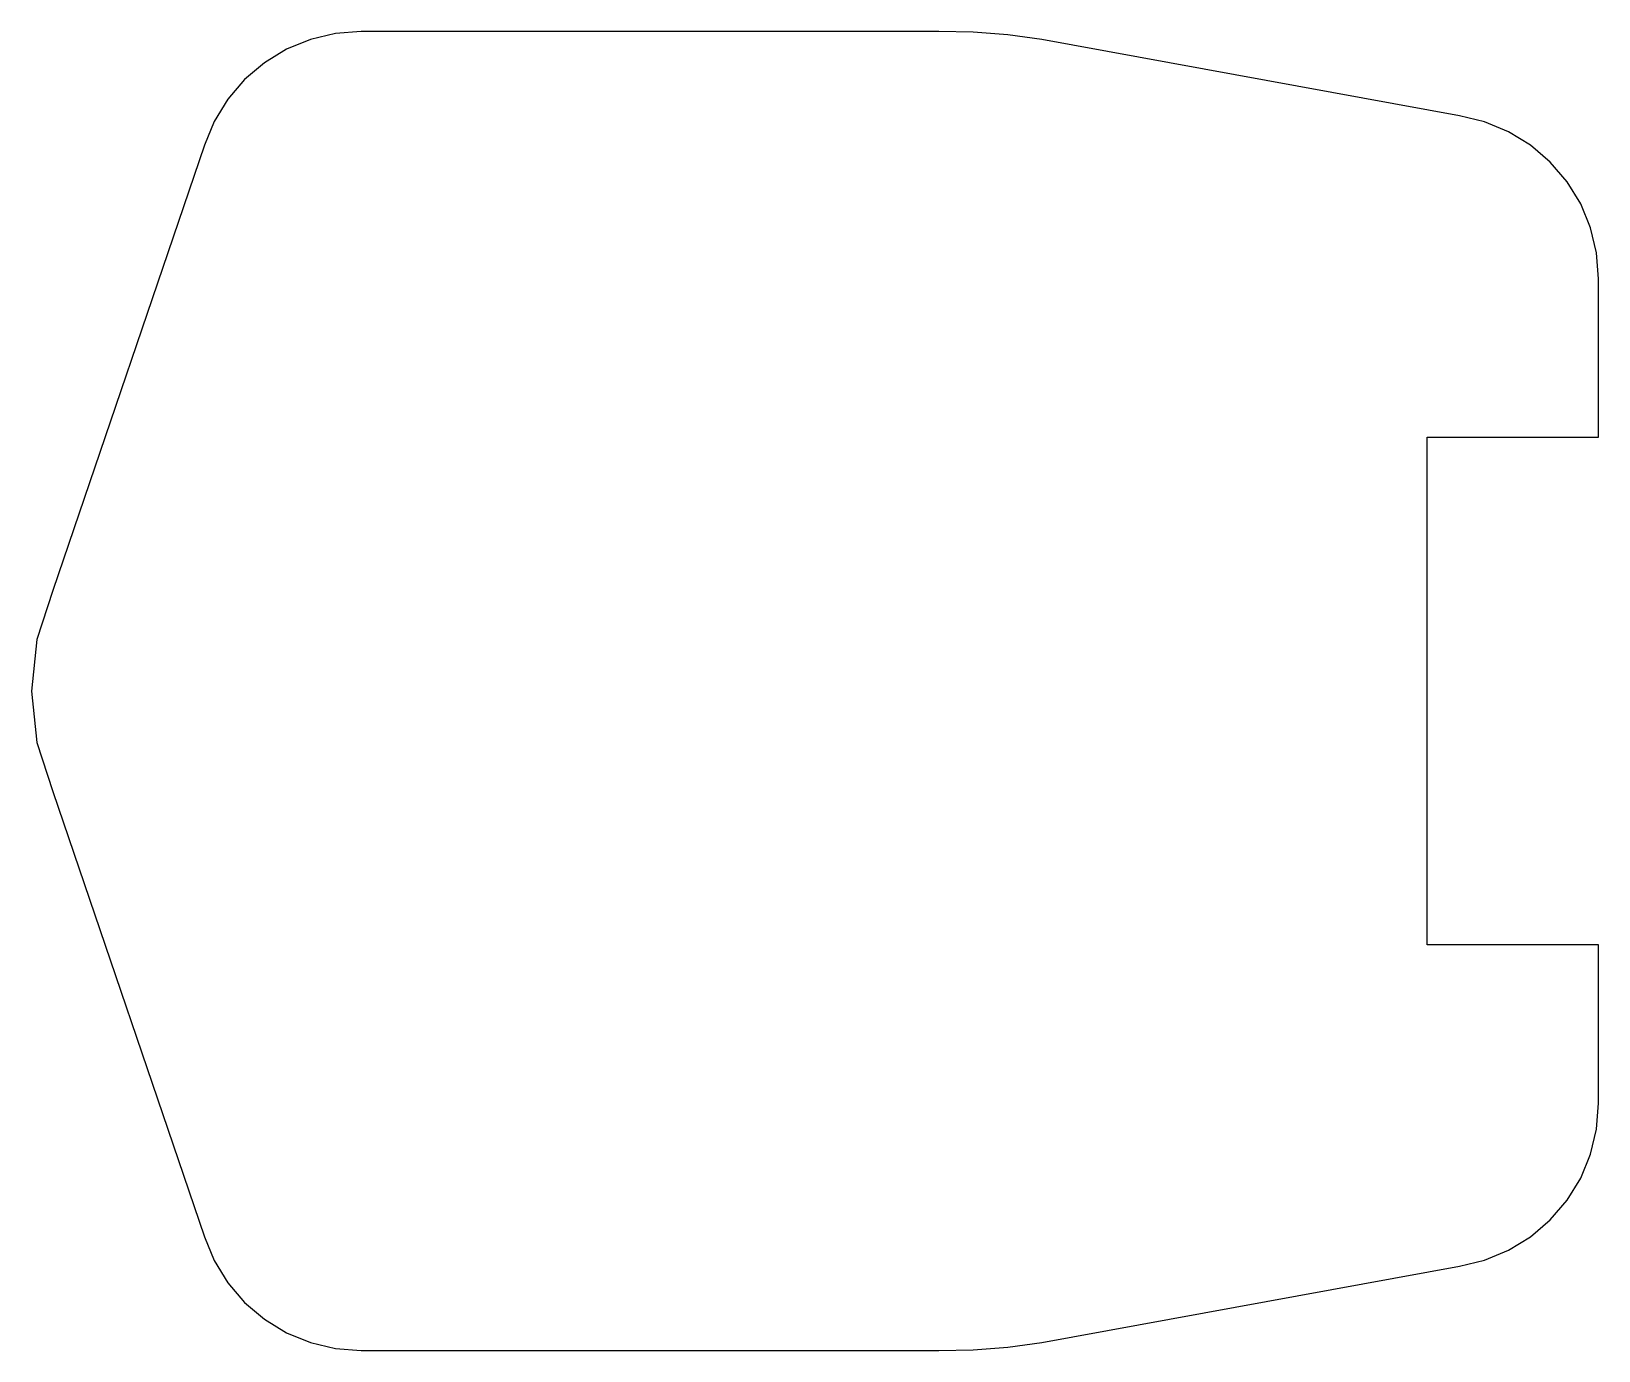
# Model space of a CAD drawing. Extents: x -34.9 to 25.4, y -25.4 to 25.4.
import ezdxf

# ---------------------------------------------------------------- set-up
doc = ezdxf.new("R2010")
doc.units = 0
for name, color, linetype in [('Line055', 7, 'CONTINUOUS'), ('Line056', 7, 'CONTINUOUS'), ('Line057', 7, 'CONTINUOUS'), ('Line058', 7, 'CONTINUOUS'), ('Line059', 7, 'CONTINUOUS'), ('Line060', 7, 'CONTINUOUS'), ('Line061', 7, 'CONTINUOUS'), ('Line062', 7, 'CONTINUOUS'), ('Line063', 7, 'CONTINUOUS'), ('Line064', 7, 'CONTINUOUS'), ('Line065', 7, 'CONTINUOUS'), ('Line066', 7, 'CONTINUOUS'), ('Line067', 7, 'CONTINUOUS'), ('Line068', 7, 'CONTINUOUS'), ('Line069', 7, 'CONTINUOUS'), ('Line070', 7, 'CONTINUOUS'), ('Line071', 7, 'CONTINUOUS'), ('Line072', 7, 'CONTINUOUS'), ('Line073', 7, 'CONTINUOUS'), ('Line074', 7, 'CONTINUOUS'), ('Line075', 7, 'CONTINUOUS'), ('Line076', 7, 'CONTINUOUS'), ('Line077', 7, 'CONTINUOUS'), ('Line078', 7, 'CONTINUOUS'), ('Line079', 7, 'CONTINUOUS'), ('Line080', 7, 'CONTINUOUS'), ('Line081', 7, 'CONTINUOUS'), ('Line082', 7, 'CONTINUOUS'), ('Line083', 7, 'CONTINUOUS'), ('Line084', 7, 'CONTINUOUS'), ('Line085', 7, 'CONTINUOUS'), ('Line086', 7, 'CONTINUOUS'), ('Line087', 7, 'CONTINUOUS'), ('Line088', 7, 'CONTINUOUS'), ('Line089', 7, 'CONTINUOUS'), ('Line090', 7, 'CONTINUOUS'), ('Line091', 7, 'CONTINUOUS'), ('Line092', 7, 'CONTINUOUS'), ('Line093', 7, 'CONTINUOUS'), ('Line094', 7, 'CONTINUOUS'), ('Line095', 7, 'CONTINUOUS'), ('Line096', 7, 'CONTINUOUS'), ('Line097', 7, 'CONTINUOUS'), ('Line098', 7, 'CONTINUOUS'), ('Line099', 7, 'CONTINUOUS'), ('Line100', 7, 'CONTINUOUS'), ('Line101', 7, 'CONTINUOUS'), ('Line102', 7, 'CONTINUOUS'), ('Line103', 7, 'CONTINUOUS'), ('Line104', 7, 'CONTINUOUS'), ('Line105', 7, 'CONTINUOUS'), ('Line106', 7, 'CONTINUOUS'), ('Line107', 7, 'CONTINUOUS'), ('Line108', 7, 'CONTINUOUS'), ('Line109', 7, 'CONTINUOUS')]:
    doc.layers.add(name, color=color, linetype=linetype)

msp = doc.modelspace()

# ---------------------------------------------------------------- linework, layer by layer
at = {"layer": 'Line055'}
msp.add_line((1.32899, -25.3651), (2.65488, -25.2605), dxfattribs=at)
at = {"layer": 'Line056'}
msp.add_line((2.65488, -25.2605), (3.9734, -25.0872), dxfattribs=at)
at = {"layer": 'Line057'}
msp.add_line((3.9734, -25.0872), (20.0434, -22.1467), dxfattribs=at)
at = {"layer": 'Line058'}
msp.add_line((20.0434, -22.1467), (21.0119, -21.9142), dxfattribs=at)
at = {"layer": 'Line059'}
msp.add_line((21.0119, -21.9142), (21.9328, -21.5328), dxfattribs=at)
at = {"layer": 'Line060'}
msp.add_line((21.9328, -21.5328), (22.7823, -21.0119), dxfattribs=at)
at = {"layer": 'Line061'}
msp.add_line((22.7823, -21.0119), (23.54, -20.365), dxfattribs=at)
at = {"layer": 'Line062'}
msp.add_line((23.54, -20.365), (24.1869, -19.6073), dxfattribs=at)
at = {"layer": 'Line063'}
msp.add_line((24.1869, -19.6073), (24.7078, -18.7578), dxfattribs=at)
at = {"layer": 'Line064'}
msp.add_line((24.7078, -18.7578), (25.0892, -17.8369), dxfattribs=at)
at = {"layer": 'Line065'}
msp.add_line((25.0892, -17.8369), (25.3217, -16.8684), dxfattribs=at)
at = {"layer": 'Line066'}
msp.add_line((25.3217, -16.8684), (25.4, -15.875), dxfattribs=at)
at = {"layer": 'Line067'}
msp.add_line((25.4, -15.875), (25.4, -9.77886), dxfattribs=at)
at = {"layer": 'Line068'}
msp.add_line((25.4, -9.77886), (18.7958, -9.77886), dxfattribs=at)
at = {"layer": 'Line069'}
msp.add_line((18.7958, -9.77886), (18.7958, 9.77886), dxfattribs=at)
at = {"layer": 'Line070'}
msp.add_line((18.7958, 9.77886), (25.4, 9.77886), dxfattribs=at)
at = {"layer": 'Line071'}
msp.add_line((25.4, 9.77886), (25.4, 15.875), dxfattribs=at)
at = {"layer": 'Line072'}
msp.add_line((25.4, 15.875), (25.3217, 16.8684), dxfattribs=at)
at = {"layer": 'Line073'}
msp.add_line((25.3217, 16.8684), (25.0892, 17.8369), dxfattribs=at)
at = {"layer": 'Line074'}
msp.add_line((25.0892, 17.8369), (24.7078, 18.7578), dxfattribs=at)
at = {"layer": 'Line075'}
msp.add_line((24.7078, 18.7578), (24.1869, 19.6073), dxfattribs=at)
at = {"layer": 'Line076'}
msp.add_line((24.1869, 19.6073), (23.54, 20.365), dxfattribs=at)
at = {"layer": 'Line077'}
msp.add_line((23.54, 20.365), (22.7823, 21.0119), dxfattribs=at)
at = {"layer": 'Line078'}
msp.add_line((22.7823, 21.0119), (21.9328, 21.5328), dxfattribs=at)
at = {"layer": 'Line079'}
msp.add_line((21.9328, 21.5328), (21.0119, 21.9142), dxfattribs=at)
at = {"layer": 'Line080'}
msp.add_line((21.0119, 21.9142), (20.0434, 22.1467), dxfattribs=at)
at = {"layer": 'Line081'}
msp.add_line((20.0434, 22.1467), (3.9734, 25.0872), dxfattribs=at)
at = {"layer": 'Line082'}
msp.add_line((3.9734, 25.0872), (2.65488, 25.2605), dxfattribs=at)
at = {"layer": 'Line083'}
msp.add_line((2.65488, 25.2605), (1.32899, 25.3651), dxfattribs=at)
at = {"layer": 'Line084'}
msp.add_line((1.32899, 25.3651), (0, 25.4), dxfattribs=at)
at = {"layer": 'Line085'}
msp.add_line((0, 25.4), (-22.225, 25.4), dxfattribs=at)
at = {"layer": 'Line086'}
msp.add_line((-22.225, 25.4), (-23.2184, 25.3217), dxfattribs=at)
at = {"layer": 'Line087'}
msp.add_line((-23.2184, 25.3217), (-24.1869, 25.0892), dxfattribs=at)
at = {"layer": 'Line088'}
msp.add_line((-24.1869, 25.0892), (-25.1078, 24.7078), dxfattribs=at)
at = {"layer": 'Line089'}
msp.add_line((-25.1078, 24.7078), (-25.9573, 24.1869), dxfattribs=at)
at = {"layer": 'Line090'}
msp.add_line((-25.9573, 24.1869), (-26.715, 23.54), dxfattribs=at)
at = {"layer": 'Line091'}
msp.add_line((-26.715, 23.54), (-27.3619, 22.7823), dxfattribs=at)
at = {"layer": 'Line092'}
msp.add_line((-27.3619, 22.7823), (-27.8828, 21.9328), dxfattribs=at)
at = {"layer": 'Line093'}
msp.add_line((-27.8828, 21.9328), (-28.2642, 21.0119), dxfattribs=at)
at = {"layer": 'Line094'}
msp.add_line((-28.2642, 21.0119), (-34.1014, 3.87379), dxfattribs=at)
at = {"layer": 'Line095'}
msp.add_line((-34.1014, 3.87379), (-34.7165, 1.98011), dxfattribs=at)
at = {"layer": 'Line096'}
msp.add_line((-34.7165, 1.98011), (-34.925, 0), dxfattribs=at)
at = {"layer": 'Line097'}
msp.add_line((-34.925, 0), (-34.7165, -1.98011), dxfattribs=at)
at = {"layer": 'Line098'}
msp.add_line((-34.7165, -1.98011), (-34.1014, -3.87379), dxfattribs=at)
at = {"layer": 'Line099'}
msp.add_line((-34.1014, -3.87379), (-28.2642, -21.0119), dxfattribs=at)
at = {"layer": 'Line100'}
msp.add_line((-28.2642, -21.0119), (-27.8828, -21.9328), dxfattribs=at)
at = {"layer": 'Line101'}
msp.add_line((-27.8828, -21.9328), (-27.3619, -22.7823), dxfattribs=at)
at = {"layer": 'Line102'}
msp.add_line((-27.3619, -22.7823), (-26.715, -23.54), dxfattribs=at)
at = {"layer": 'Line103'}
msp.add_line((-26.715, -23.54), (-25.9573, -24.1869), dxfattribs=at)
at = {"layer": 'Line104'}
msp.add_line((-25.9573, -24.1869), (-25.1078, -24.7078), dxfattribs=at)
at = {"layer": 'Line105'}
msp.add_line((-25.1078, -24.7078), (-24.1869, -25.0892), dxfattribs=at)
at = {"layer": 'Line106'}
msp.add_line((-24.1869, -25.0892), (-23.2184, -25.3217), dxfattribs=at)
at = {"layer": 'Line107'}
msp.add_line((-23.2184, -25.3217), (-22.225, -25.4), dxfattribs=at)
at = {"layer": 'Line108'}
msp.add_line((-22.225, -25.4), (0, -25.4), dxfattribs=at)
at = {"layer": 'Line109'}
msp.add_line((0, -25.4), (1.32899, -25.3651), dxfattribs=at)

doc.saveas('drawing.dxf')
